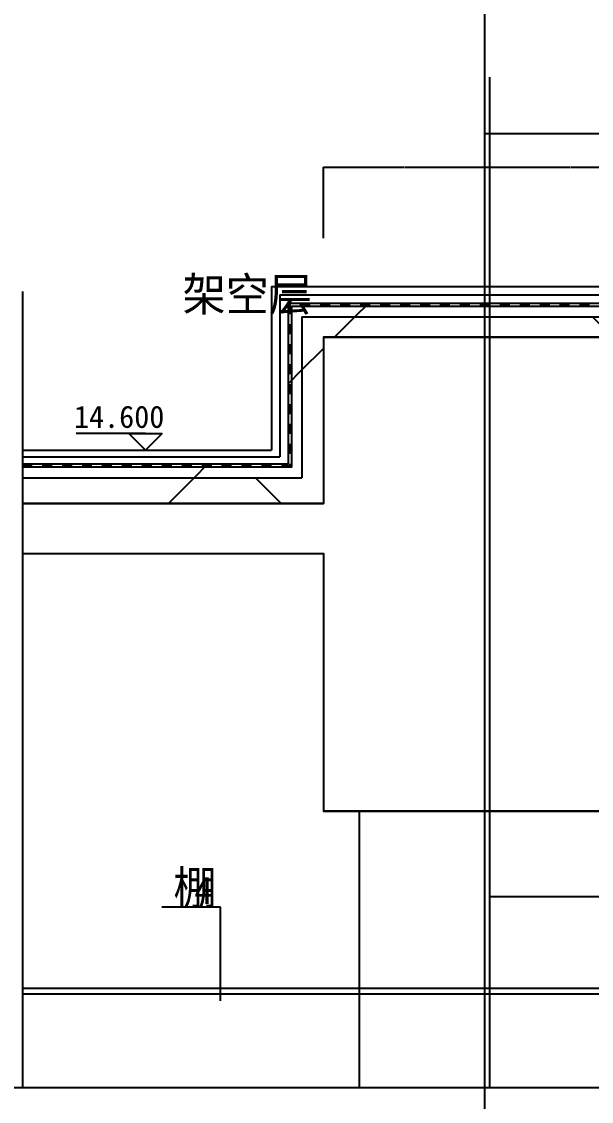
# Model space of a CAD drawing. Header units: metres. Extents: x -2 to 59071, y -2108 to 14272.
# Drawn here: x 51353 to 53409, y 8417 to 12311 of the extents above; entities that cross this region are included whole.
import ezdxf

# ---------------------------------------------------------------- set-up
doc = ezdxf.new("R2010")
doc.units = ezdxf.units.M
for name, color, linetype in [('DOTE', 1, 'Continuous'), ('LAYER1', 254, 'Continuous'), ('PUB_DIM', 3, 'Continuous'), ('PUB_TEXT', 7, 'Continuous'), ('PUB_WALL', 255, 'Continuous'), ('STAIR', 2, 'Continuous'), ('SURFACE', 6, 'Continuous'), ('WALL', 255, 'Continuous')]:
    doc.layers.add(name, color=color, linetype=linetype)
doc.dimstyles.get("Standard").update_dxf_attribs({"dimtxt": 2.5, "dimasz": 2.5, "dimexe": 1.25, "dimexo": 0.625, "dimtad": 1, "dimcen": 2.5, "dimazin": 3, "dimtfac": 1, "dimtmove": 0, "dimatfit": 3})

# ---------------------------------------------------------------- blocks, each defined once
blk = doc.blocks.new('*D20')
for p, q in [((53025.19, 11670.32), (53025.19, 11907.45)), ((53025.44, 11907.45), (54231.575, 11907.45)), ((54235.575, 11907.45), (55441.71, 11907.45)), ((55441.96, 11670.32), (55441.96, 11907.45))]:
    blk.add_line(p, q)
at = {"layer": 'Defpoints'}
for p in [(53025.19, 11907.45), (53025.19, 11670.32), (55441.96, 11670.32)]:
    blk.add_point(p, dxfattribs=at)
at = {"layer": 'PUB_DIM', "insert": (54233.575, 11907.45), "char_height": 1, "attachment_point": 5}
blk.add_mtext('2400', dxfattribs=at)
blk = doc.blocks.new('*D21')
for p, q in [((53041.96, 9407.61), (53041.96, 9156.91)), ((55141.96, 9366.47), (55141.96, 9156.91)), ((53042.21, 9156.91), (54089.96, 9156.91)), ((54093.96, 9156.91), (55141.71, 9156.91))]:
    blk.add_line(p, q)
at = {"layer": 'Defpoints'}
for p in [(53041.96, 9407.61), (55141.96, 9366.47), (53041.96, 9156.91)]:
    blk.add_point(p, dxfattribs=at)
at = {"layer": 'PUB_DIM', "insert": (54091.96, 9156.91), "char_height": 1, "attachment_point": 5}
blk.add_mtext('2100', dxfattribs=at)
blk = doc.blocks.new('*D22')
for p, q in [((52441.96, 11530.87), (52441.96, 11786.05)), ((52442.21, 11786.05), (52732.075, 11786.05)), ((52735.075, 11786.05), (53024.94, 11786.05)), ((53025.19, 11530.87), (53025.19, 11786.05))]:
    blk.add_line(p, q)
at = {"layer": 'Defpoints'}
for p in [(52441.96, 11786.05), (52441.96, 11530.87), (53025.19, 11530.87)]:
    blk.add_point(p, dxfattribs=at)
at = {"layer": 'PUB_DIM', "insert": (52733.575, 11786.05), "char_height": 1, "attachment_point": 5}
blk.add_mtext('600', dxfattribs=at)
blk = doc.blocks.new('*D23')
for p, q in [((53025.19, 11530.87), (53025.19, 11786.05)), ((53025.44, 11786.05), (53332.075, 11786.05)), ((53335.075, 11786.05), (53641.71, 11786.05)), ((53641.96, 11530.87), (53641.96, 11786.05))]:
    blk.add_line(p, q)
at = {"layer": 'Defpoints'}
for p in [(53025.19, 11786.05), (53025.19, 11530.87), (53641.96, 11530.87)]:
    blk.add_point(p, dxfattribs=at)
at = {"layer": 'PUB_DIM', "insert": (53333.575, 11786.05), "char_height": 1, "attachment_point": 5}
blk.add_mtext('600', dxfattribs=at)

msp = doc.modelspace()

# ---------------------------------------------------------------- hatches: boundary and pattern name
at = {"layer": 'PUB_TEXT'}
h = msp.add_hatch(dxfattribs=at)
h.set_pattern_fill('AN31C', scale=1000)
h.set_pattern_definition([(45, (0, 0), (-2245.06, 2245.06), [])])
h.paths.add_polyline_path([(53641.96, 10573.39), (53641.96, 10773.39), (53641.96, 10823.39), (53641.96, 11173.39), (52441.96, 11173.39), (52441.96, 10823.39), (52441.96, 10773.39), (52441.96, 10573.39), (51356.56, 10573.39), (51356.56, 10393.39), (52441.96, 10393.39), (52441.96, 9464.53), (53641.96, 9464.53), (53641.96, 10393.39), (55041.96, 10393.39), (55041.96, 9823.39), (55341.96, 9823.39), (55341.96, 10573.39), (55441.96, 10573.39), (55441.96, 11773.39), (55291.96, 11773.39), (55291.96, 12193.39), (55341.96, 12193.39), (55341.96, 12273.39), (55141.96, 12273.39), (55141.96, 11233.39), (55081.96, 11233.39), (55081.96, 11173.39), (55141.96, 11173.39), (55141.96, 10698.34), (55141.96, 10648.34), (55141.96, 10573.39)])
h = msp.add_hatch(dxfattribs=at)
h.set_pattern_fill('AN32C', scale=200)
h.set_pattern_definition([(45, (0, 0), (-449.013, 449.013), [])])
h.paths.add_polyline_path([(53755.74, 10698.34), (53755.74, 11296.21), (53416, 11296.21), (53416, 11246.21), (53705.74, 11246.21), (53705.74, 10648.34), (55141.96, 10648.34), (55141.96, 10698.34)])
h.paths.add_polyline_path([(53416, 11246.21), (53416, 11296.21), (53041.96, 11296.21), (53041.96, 11246.21)])
h.paths.add_polyline_path([(53041.96, 11246.21), (53041.96, 11296.21), (52314.76, 11296.21), (52314.76, 10716.21), (51356.56, 10716.21), (51356.56, 10666.21), (52364.76, 10666.21), (52364.76, 11246.21)])
h = msp.add_hatch(dxfattribs=at)
h.set_pattern_fill('ANSI37', scale=400)
h.paths.add_polyline_path([(53641.96, 11173.39), (53641.96, 10823.39), (53641.96, 10773.39), (53641.96, 10573.39), (55141.96, 10573.39), (55141.96, 10648.34), (53705.74, 10648.34), (53705.74, 11246.21), (53416, 11246.21), (53416, 11173.39)])
h.paths.add_polyline_path([(53041.96, 11246.21), (53041.96, 11173.39), (53416, 11173.39), (53416, 11246.21)])
h.paths.add_polyline_path([(52364.76, 11246.21), (52364.76, 10666.21), (51356.56, 10666.21), (51356.56, 10573.39), (52441.96, 10573.39), (52441.96, 10773.39), (52441.96, 10823.39), (52441.96, 11173.39), (53041.96, 11173.39), (53041.96, 11246.21)])

# ---------------------------------------------------------------- linework, layer by layer
at = {"layer": 'DOTE'}
msp.add_line((53041.96, 12111.13), (53041.96, 8467.43), dxfattribs=at)
at = {"layer": 'LAYER1'}
for p, q in [((51356.56, 10766.21), (52254.76, 10766.21)), ((52571.47, 9464.53), (52571.47, 8467.43)), ((54821.96, 8824.73), (51356.56, 8824.73)), ((54841.96, 8804.73), (51356.56, 8804.73))]:
    msp.add_line(p, q, dxfattribs=at)
at = {"layer": 'PUB_DIM'}
for p, q in [((51799.83, 10826.21), (51549.83, 10826.21)), ((51799.83, 10766.21), (51739.83, 10826.21)), ((51739.83, 10826.21), (51859.83, 10826.21)), ((51859.83, 10826.21), (51799.83, 10766.21)), ((52070.4, 9117.65), (51858.82, 9117.65)), ((52070.4, 8779.98), (52070.4, 9117.65))]:
    msp.add_line(p, q, dxfattribs=at)
at = {"layer": 'PUB_WALL'}
msp.add_line((53025.19, -1383.15), (53025.19, 12458.65), dxfattribs=at)
for points in [[(53641.96, 11173.39), (52441.96, 11173.39), (52441.96, 10573.39), (51356.56, 10573.39)], [(51356.56, 10393.39), (52441.96, 10393.39), (52441.96, 9464.53), (53641.96, 9464.53)]]:
    msp.add_lwpolyline(points, dxfattribs=at)
at = {"layer": 'STAIR'}
for p, q in [((51356.56, 11337.51), (51356.56, 8467.43)), ((51004.72, 8467.43), (53731.06, 8467.43))]:
    msp.add_line(p, q, dxfattribs=at)
at = {"layer": 'SURFACE'}
for points in [[(55153.19, 11169.19), (55133.96, 11117.77), (55133.96, 10683.88), (53743.74, 10686.36), (53743.74, 11284.21), (52326.76, 11284.21), (52326.76, 10704.21), (51356.56, 10704.21)], [(52322.76, 11290.21), (52320.76, 11290.21), (52320.76, 11256.21)], [(52394.76, 11290.21), (52358.76, 11290.21)], [(52466.76, 11290.21), (52430.76, 11290.21)], [(52538.76, 11290.21), (52502.76, 11290.21)], [(52610.76, 11290.21), (52574.76, 11290.21)], [(52682.76, 11290.21), (52646.76, 11290.21)], [(52754.76, 11290.21), (52718.76, 11290.21)], [(52826.76, 11290.21), (52790.76, 11290.21)], [(52898.76, 11290.21), (52862.76, 11290.21)], [(52970.76, 11290.21), (52934.76, 11290.21)], [(53042.76, 11290.21), (53006.76, 11290.21)], [(53114.76, 11290.21), (53078.76, 11290.21)], [(53186.76, 11290.21), (53150.76, 11290.21)], [(53258.76, 11290.21), (53222.76, 11290.21)], [(53330.76, 11290.21), (53294.76, 11290.21)], [(53402.76, 11290.21), (53366.76, 11290.21)], [(52320.76, 11220.21), (52320.76, 11184.21)], [(52320.76, 11148.21), (52320.76, 11112.21)], [(52320.76, 11076.21), (52320.76, 11040.21)], [(52320.76, 11004.21), (52320.76, 10968.21)], [(52320.76, 10932.21), (52320.76, 10896.21)], [(52320.76, 10860.21), (52320.76, 10824.21)], [(52320.76, 10788.21), (52320.76, 10752.21)], [(51390.76, 10710.21), (51356.56, 10710.21)], [(51462.76, 10710.21), (51426.76, 10710.21)], [(51534.76, 10710.21), (51498.76, 10710.21)], [(51606.76, 10710.21), (51570.76, 10710.21)], [(51678.76, 10710.21), (51642.76, 10710.21)], [(51750.76, 10710.21), (51714.76, 10710.21)], [(51822.76, 10710.21), (51786.76, 10710.21)], [(51894.76, 10710.21), (51858.76, 10710.21)], [(51966.76, 10710.21), (51930.76, 10710.21)], [(52038.76, 10710.21), (52002.76, 10710.21)], [(52110.76, 10710.21), (52074.76, 10710.21)], [(52182.76, 10710.21), (52146.76, 10710.21)], [(52254.76, 10710.21), (52218.76, 10710.21)], [(52320.76, 10716.21), (52320.76, 10710.21), (52290.76, 10710.21)]]:
    msp.add_lwpolyline(points, dxfattribs=at)
at = {"layer": 'WALL'}
for p, q in [((52254.76, 11356.21), (53815.74, 11356.21)), ((52254.76, 11356.21), (52254.76, 10766.21)), ((52284.76, 11326.21), (53785.74, 11326.21)), ((52284.76, 11326.21), (52284.76, 10741.21)), ((52314.76, 11296.21), (53755.74, 11296.21)), ((52314.76, 11296.21), (52314.76, 10716.21)), ((52364.76, 11246.21), (53705.74, 11246.21)), ((52364.76, 11246.21), (52364.76, 10666.21)), ((52441.96, 11173.39), (52441.96, 10823.39)), ((52441.96, 11173.39), (53641.96, 11173.39)), ((52441.96, 10823.39), (52441.96, 10773.39)), ((52441.96, 10773.39), (52441.96, 10573.39)), ((51356.56, 10741.21), (52284.76, 10741.21)), ((51356.56, 10716.21), (52314.76, 10716.21)), ((51356.56, 10716.21), (51356.56, 10666.21)), ((51356.56, 10666.21), (52364.76, 10666.21)), ((51356.56, 10573.39), (52441.96, 10573.39)), ((51356.56, 10393.39), (52441.96, 10393.39)), ((52441.96, 10393.39), (52441.96, 9464.53)), ((53641.96, 9464.53), (52441.96, 9464.53))]:
    msp.add_line(p, q, dxfattribs=at)

# ---------------------------------------------------------------- texts
at = {"layer": 'PUB_DIM'}
msp.add_text('14.600', height=80, dxfattribs=at).set_placement((51541.5, 10846.21))
at = {"layer": 'PUB_TEXT'}
for s, height, p in [('架空层', 120, (51933.54, 11268.26)), ('棚', 120, (51900.54, 9128.88)), ('4', 100, (51975.5, 9128.88))]:
    msp.add_text(s, height=height, dxfattribs=at).set_placement(p)

# ---------------------------------------------------------------- dimensions: what is measured, and where the dimension line sits
at = {"layer": 'PUB_DIM'}
for base, p1, p2, text, picture, middle in [((53025.19, 11907.45), (53025.19, 11670.32), (55441.96, 11670.32), '2400', '*D20', (54233.575, 11907.45)), ((52441.96, 11786.05), (52441.96, 11530.87), (53025.19, 11530.87), '600', '*D22', (52733.575, 11786.05)), ((53025.19, 11786.05), (53025.19, 11530.87), (53641.96, 11530.87), '600', '*D23', (53333.575, 11786.05))]:
    dim = msp.add_linear_dim(base=base, p1=p1, p2=p2, text=text, dimstyle='Standard', dxfattribs=at)
    dim.commit()
    dim.dimension.update_dxf_attribs({"geometry": picture, "text_midpoint": middle})
dim = msp.add_linear_dim(base=(53041.96, 9156.91), p1=(53041.96, 9407.61), p2=(55141.96, 9366.47), dimstyle='Standard', dxfattribs=at)
dim.commit()
dim.dimension.update_dxf_attribs({"geometry": '*D21', "text_midpoint": (54091.96, 9156.91)})

doc.saveas('drawing.dxf')
